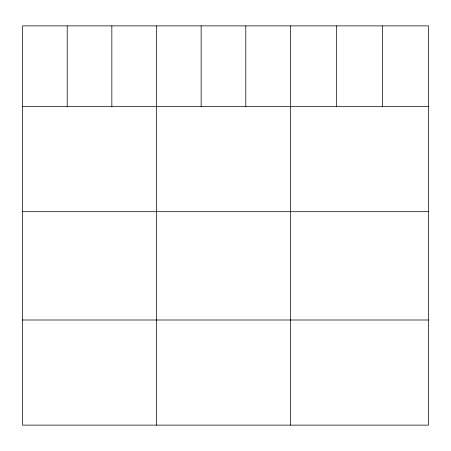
<?xml version="1.0" encoding="UTF-8"?>
<svg xmlns="http://www.w3.org/2000/svg" width="451" height="451" viewBox="0 0 451 451"><rect width="100%" height="100%" fill="white"/><g stroke="black" fill="none" stroke-linecap="round" stroke-linejoin="round"><path stroke-width="0.68" d="M428.45 106.566L428.45 425.124L22.55 425.124L22.55 25.876L428.45 25.876L428.45 106.566L22.55 106.566M22.55 211.688L428.45 211.688M22.55 320.001L428.45 320.001M382.448 25.876L382.448 106.566M336.446 25.876L336.446 106.566M290.444 25.876L290.444 425.124M245.795 25.876L245.795 106.566M201.146 25.876L201.146 106.566M156.497 25.876L156.497 425.124M111.848 25.876L111.848 106.566M67.199 25.876L67.199 106.566"/></g></svg>
